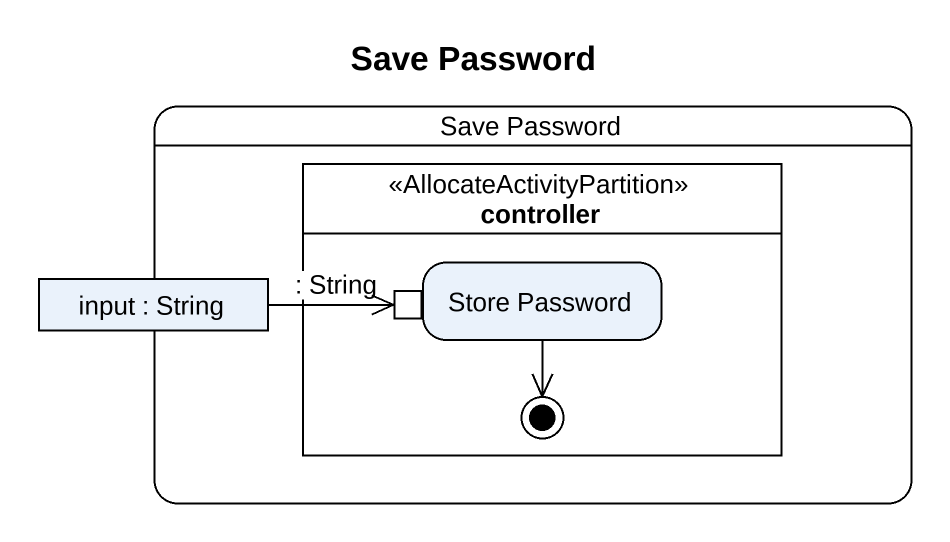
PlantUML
@startuml
title Save Password
hide empty description
state "Save Password" as Save_Password {
  state controller <<AllocateActivityPartition>> {
    state "Store Password" as Store_Password {
      state ": String" as String <<inputPin>>
    }
    Store_Password --> [*]
  }
  state "input : String" as input <<object>>
}
input -right-> String
@enduml
